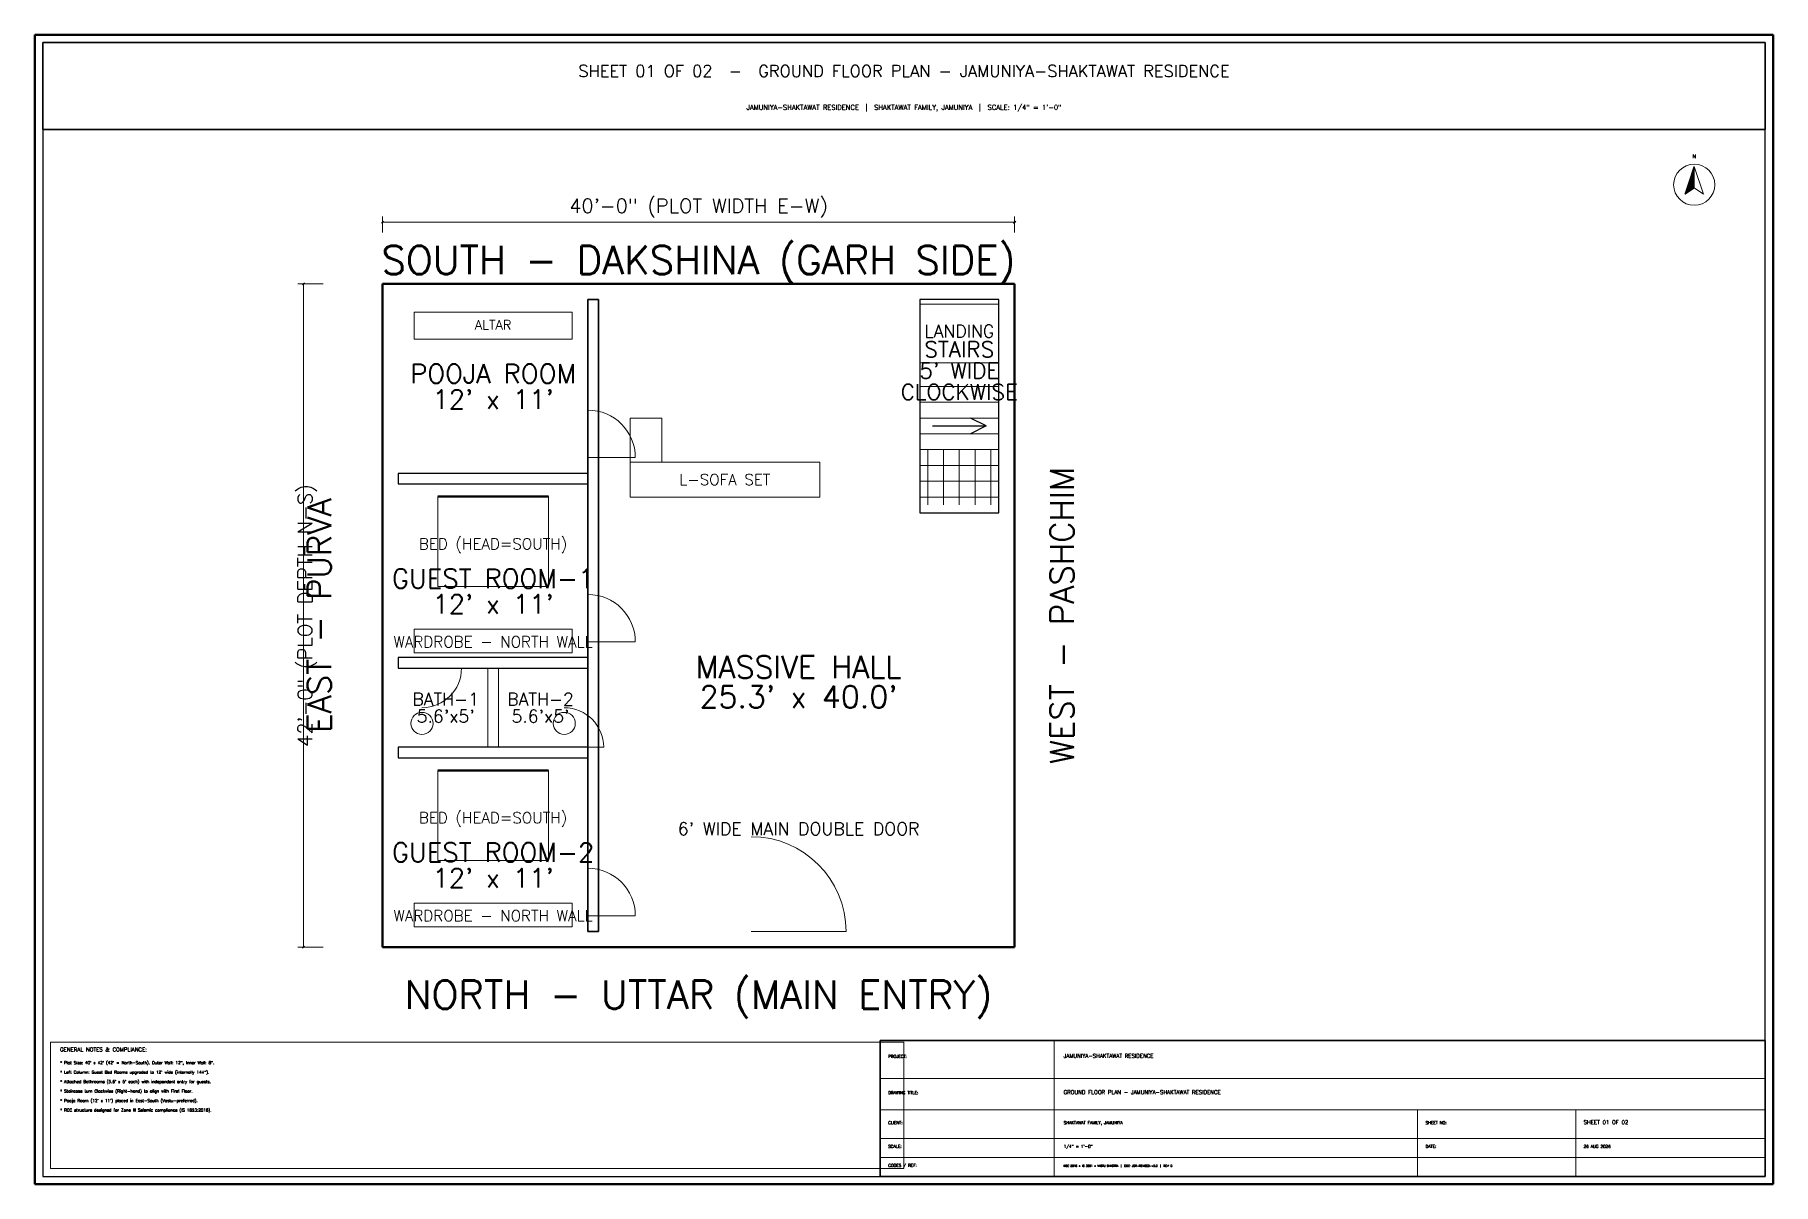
# Model space of a CAD drawing. Header units: inches. Extents: x 0 to 1320, y 0 to 873.
import ezdxf
from ezdxf.enums import TextEntityAlignment as Align

# ---------------------------------------------------------------- set-up
doc = ezdxf.new("R2010")
doc.units = ezdxf.units.IN
doc.header["$MEASUREMENT"] = 0
for name, color, linetype in [('A-DIM', 4, 'Continuous'), ('A-DOOR', 2, 'Continuous'), ('A-FURN', 1, 'Continuous'), ('A-TEXT', 7, 'Continuous'), ('A-TEXT-TTL', 7, 'Continuous'), ('A-TTLB', 7, 'Continuous'), ('A-WALL', 7, 'Continuous')]:
    doc.layers.add(name, color=color, linetype=linetype)
doc.styles.add('SIMPLEX', font='simplex.shx')

msp = doc.modelspace()

# ---------------------------------------------------------------- hatches: boundary and pattern name
at = {"layer": 'A-TTLB'}
h = msp.add_hatch(dxfattribs=at)
h.set_pattern_fill('SOLID')
h.paths.add_polyline_path([(1260, 773.2), (1253, 752.1), (1260, 756.8)])

# ---------------------------------------------------------------- linework, layer by layer
at = {"layer": 'A-DIM', "lineweight": 30}
for p, q in [((263.2, 730), (264.8, 731.5)), ((743.2, 730), (744.8, 731.5)), ((203.2, 683.2), (204.8, 684.8)), ((203.2, 179.2), (204.8, 180.8))]:
    msp.add_line(p, q, dxfattribs=at)
at = {"layer": 'A-DIM', "lineweight": 13}
for p, q in [((264, 723), (264, 735)), ((744, 723), (744, 735)), ((219, 684), (199.8, 684)), ((219, 180), (199.8, 180))]:
    msp.add_line(p, q, dxfattribs=at)
at = {"layer": 'A-DIM', "lineweight": 18}
for p, q in [((264, 730.8), (744, 730.8)), ((204, 180), (204, 684))]:
    msp.add_line(p, q, dxfattribs=at)
at = {"layer": 'A-DOOR', "lineweight": 18}
for p, q in [((420, 552), (456, 552)), ((420, 412), (456, 412)), ((294, 392), (324, 392)), ((402, 332), (432, 332)), ((420, 204), (456, 204)), ((544, 192), (616, 192))]:
    msp.add_line(p, q, dxfattribs=at)
for centre, radius, start, end in [((420, 552), 36, 0, 90), ((420, 412), 36, 0, 90), ((294, 392), 30, 270, 360), ((402, 332), 30, 0, 90), ((544, 192), 72, 0, 90), ((420, 204), 36, 0, 90)]:
    msp.add_arc(centre, radius, start, end, dxfattribs=at)
at = {"layer": 'A-FURN', "lineweight": 20}
for p, q in [((408, 662.4), (288, 662.4)), ((288, 662.4), (288, 642)), ((408, 642), (408, 662.4)), ((732, 668.4), (672, 668.4)), ((672, 668.4), (672, 624)), ((732, 624), (732, 668.4)), ((288, 642), (408, 642)), ((672, 624), (732, 624)), ((390, 522.4), (306, 522.4)), ((306, 522.4), (306, 454)), ((390, 454), (390, 522.4)), ((306, 454), (390, 454)), ((390, 314.4), (306, 314.4)), ((306, 314.4), (306, 246)), ((390, 246), (390, 314.4)), ((306, 246), (390, 246))]:
    msp.add_line(p, q, dxfattribs=at)
at = {"layer": 'A-FURN', "lineweight": 13}
for p, q in [((476, 582), (452, 582)), ((452, 582), (452, 548.4)), ((476, 548.4), (476, 582)), ((596, 548.4), (452, 548.4)), ((452, 548.4), (452, 522)), ((452, 548.4), (476, 548.4)), ((596, 522), (596, 548.4)), ((452, 522), (596, 522))]:
    msp.add_line(p, q, dxfattribs=at)
at = {"layer": 'A-FURN', "lineweight": 50}
for p, q in [((306, 522.4), (390, 522.4)), ((306, 314.4), (390, 314.4))]:
    msp.add_line(p, q, dxfattribs=at)
at = {"layer": 'A-FURN', "lineweight": 18}
for p, q in [((408, 421.6), (288, 421.6)), ((288, 421.6), (288, 403.6)), ((408, 403.6), (408, 421.6)), ((288, 403.6), (408, 403.6)), ((408, 213.6), (288, 213.6)), ((288, 213.6), (288, 195.6)), ((408, 195.6), (408, 213.6)), ((288, 195.6), (408, 195.6))]:
    msp.add_line(p, q, dxfattribs=at)
at = {"layer": 'A-FURN', "lineweight": 13}
for centre in [(294, 350), (402, 350)]:
    msp.add_circle(centre, 8.4, dxfattribs=at)
at = {"layer": 'A-TEXT-TTL', "lineweight": 25}
for p, q in [((722.4, 576), (710.4, 582)), ((681.6, 576), (722.4, 576)), ((722.4, 576), (710.4, 570))]:
    msp.add_line(p, q, dxfattribs=at)
at = {"layer": 'A-TTLB', "lineweight": 50}
for p, q in [((1320, 873.2), (0, 873.2)), ((0, 873.2), (0, 0)), ((1320, 0), (1320, 873.2)), ((0, 0), (1320, 0))]:
    msp.add_line(p, q, dxfattribs=at)
at = {"layer": 'A-TTLB', "lineweight": 25}
for p, q in [((1314, 867.2), (6, 867.2)), ((6, 867.2), (6, 6)), ((1314, 6), (1314, 867.2)), ((6, 6), (1314, 6))]:
    msp.add_line(p, q, dxfattribs=at)
at = {"layer": 'A-TTLB', "lineweight": 35}
for p, q in [((1314, 867.2), (6, 867.2)), ((6, 867.2), (6, 801.2)), ((1314, 801.2), (1314, 867.2)), ((6, 801.2), (1314, 801.2)), ((1314, 109.2), (642, 109.2)), ((642, 109.2), (642, 6)), ((1314, 6), (1314, 109.2)), ((642, 6), (1314, 6))]:
    msp.add_line(p, q, dxfattribs=at)
at = {"layer": 'A-TTLB', "lineweight": 20}
for p, q in [((1260, 773.2), (1267, 752.1)), ((1267, 752.1), (1260, 756.8)), ((660, 108), (12, 108)), ((12, 108), (12, 12)), ((660, 12), (660, 108)), ((774, 6), (774, 109.2)), ((642, 80.4), (1314, 80.4)), ((642, 56.4), (1314, 56.4)), ((1050, 6), (1050, 56.4)), ((1170, 6), (1170, 56.4)), ((642, 34.8), (1314, 34.8)), ((642, 20.4), (1314, 20.4)), ((12, 12), (660, 12))]:
    msp.add_line(p, q, dxfattribs=at)
msp.add_circle((1260, 759.2), 15.6, dxfattribs=at)
at = {"layer": 'A-WALL', "lineweight": 50}
for p, q in [((744, 684), (264, 684)), ((264, 684), (264, 180)), ((744, 180), (744, 684)), ((264, 180), (744, 180))]:
    msp.add_line(p, q, dxfattribs=at)
at = {"layer": 'A-WALL', "lineweight": 35}
for p, q in [((428, 672), (420, 672)), ((420, 672), (420, 192)), ((428, 192), (428, 672)), ((420, 192), (428, 192))]:
    msp.add_line(p, q, dxfattribs=at)
at = {"layer": 'A-WALL', "lineweight": 30}
for p, q in [((732, 672), (672, 672)), ((672, 672), (672, 510)), ((732, 510), (732, 672)), ((420, 540), (276, 540)), ((276, 540), (276, 532)), ((276, 532), (420, 532)), ((420, 532), (420, 540)), ((672, 510), (732, 510)), ((420, 400), (276, 400)), ((276, 400), (276, 392)), ((420, 392), (420, 400)), ((276, 392), (420, 392)), ((420, 332), (276, 332)), ((276, 332), (276, 324)), ((420, 324), (420, 332)), ((276, 324), (420, 324))]:
    msp.add_line(p, q, dxfattribs=at)
at = {"layer": 'A-WALL', "lineweight": 13}
for p, q in [((672, 606), (732, 606)), ((672, 594), (732, 594)), ((672, 582), (732, 582)), ((672, 570), (732, 570)), ((672, 558), (732, 558)), ((678, 516), (678, 558)), ((690, 516), (690, 558)), ((702, 516), (702, 558)), ((714, 516), (714, 558)), ((726, 516), (726, 558)), ((672, 546), (732, 546)), ((672, 534), (732, 534)), ((672, 522), (732, 522))]:
    msp.add_line(p, q, dxfattribs=at)
at = {"layer": 'A-WALL', "lineweight": 20}
for p, q in [((352, 392), (344, 392)), ((344, 392), (344, 332)), ((352, 332), (352, 392)), ((344, 332), (352, 332))]:
    msp.add_line(p, q, dxfattribs=at)

# ---------------------------------------------------------------- texts
at = {"layer": 'A-DIM', "style": 'SIMPLEX'}
msp.add_text('40\'-0" (PLOT WIDTH E-W)', height=10.8, dxfattribs=at).set_placement((504, 734.6), align=Align.BOTTOM_CENTER)
msp.add_text('42\'-0" (PLOT DEPTH N-S)', height=10.8, rotation=90, dxfattribs=at).set_placement((199.8, 432), align=Align.TOP_CENTER)
at = {"layer": 'A-DOOR', "style": 'SIMPLEX'}
msp.add_text("6' WIDE MAIN DOUBLE DOOR", height=9.6, dxfattribs=at).set_placement((580, 270), align=Align.MIDDLE_CENTER)
at = {"layer": 'A-FURN', "style": 'SIMPLEX'}
for s, height, p in [('ALTAR', 7.2, (348, 652.8)), ('LANDING', 9.6, (702, 648)), ('L-SOFA SET', 8.4, (524, 535.2)), ('BED (HEAD=SOUTH)', 8.4, (348, 486.4)), ('WARDROBE - NORTH WALL', 8.4, (348, 412)), ('BED (HEAD=SOUTH)', 8.4, (348, 278.4)), ('WARDROBE - NORTH WALL', 8.4, (348, 204))]:
    msp.add_text(s, height=height, dxfattribs=at).set_placement(p, align=Align.MIDDLE_CENTER)
at = {"layer": 'A-TEXT', "style": 'SIMPLEX'}
for s, height, p in [('* Plot Size: 40\' x 42\' (42\' = North-South). Outer Wall: 12", Inner Wall: 8".', 2.25, (19.2, 91.2)), ('* Left Column: Guest Bed Rooms upgraded to 12\' wide (internally 144").', 2.25, (19.2, 84)), ("* Attached Bathrooms (5.6' x 5' each) with independent entry for guests.", 2.25, (19.2, 76.8)), ('* Staircase turn Clockwise (Right-hand) to align with First Floor.', 2.25, (19.2, 69.6)), ("* Pooja Room (12' x 11') placed in East-South (Vastu-preferred).", 2.25, (19.2, 62.4)), ('* RCC structure designed for Zone III Seismic compliance (IS 1893:2016).', 2.25, (19.2, 55.2)), ('SHAKTAWAT FAMILY, JAMUNIYA', 2.25, (781.2, 45.6)), ('1/4" = 1\'-0"', 2.25, (781.2, 27.6)), ('26 AUG 2026', 2.25, (1176, 27.6)), ('NBC 2016 + IS 3861 + VASTU SHASTRA  |  DOC: JSR-REVISED-v3.0  |  REV: 0', 1.5, (781.2, 13.2))]:
    msp.add_text(s, height=height, dxfattribs=at).set_placement(p)
at = {"layer": 'A-TEXT-TTL', "style": 'SIMPLEX'}
for s, height, p in [('SHEET 01 OF 02  -  GROUND FLOOR PLAN - JAMUNIYA-SHAKTAWAT RESIDENCE', 9, (660, 845.6)), ('JAMUNIYA-SHAKTAWAT RESIDENCE  |  SHAKTAWAT FAMILY, JAMUNIYA  |  SCALE: 1/4" = 1\'-0"', 3.75, (660, 818)), ('N', 3, (1260, 780.8)), ('SOUTH - DAKSHINA (GARH SIDE)', 21.6, (504, 702)), ('STAIRS', 12, (702, 634.2)), ('POOJA ROOM', 14.4, (348, 615.7)), ("5' WIDE", 12, (702, 618)), ('CLOCKWISE', 12, (702, 601.8)), ("12' x 11'", 14.4, (348, 596.3)), ('GUEST ROOM-1', 14.4, (348, 460.1)), ("12' x 11'", 14.4, (348, 440.7)), ('MASSIVE HALL', 16.8, (580, 392.9)), ('BATH-1', 9.6, (312, 368.5)), ('BATH-2', 9.6, (384, 368.5)), ("25.3' x 40.0'", 16.8, (580, 370.3)), ("5.6'x5'", 9.6, (312, 355.5)), ("5.6'x5'", 9.6, (384, 355.5)), ('GUEST ROOM-2', 14.4, (348, 252.1)), ("12' x 11'", 14.4, (348, 232.7)), ('NORTH - UTTAR (MAIN ENTRY)', 21.6, (504, 144))]:
    msp.add_text(s, height=height, dxfattribs=at).set_placement(p, align=Align.MIDDLE_CENTER)
for s, p in [('WEST - PASHCHIM', (780, 432)), ('EAST - PURVA', (216, 432))]:
    msp.add_text(s, height=18, rotation=90, dxfattribs=at).set_placement(p, align=Align.MIDDLE_CENTER)
for s, height, p in [('GENERAL NOTES & COMPLIANCE:', 3, (19.2, 100.8)), ('PROJECT:', 2.25, (648, 96)), ('JAMUNIYA-SHAKTAWAT RESIDENCE', 3, (781.2, 96)), ('DRAWING TITLE:', 2.25, (648, 68.4)), ('GROUND FLOOR PLAN - JAMUNIYA-SHAKTAWAT RESIDENCE', 3, (781.2, 68.4)), ('CLIENT:', 2.25, (648, 45.6)), ('SHEET NO:', 2.25, (1056, 45.6)), ('SHEET 01 OF 02', 3, (1176, 45.6)), ('SCALE:', 2.25, (648, 27.6)), ('DATE:', 2.25, (1056, 27.6)), ('CODES / REF:', 2.25, (648, 13.2))]:
    msp.add_text(s, height=height, dxfattribs=at).set_placement(p)

doc.saveas('drawing.dxf')
